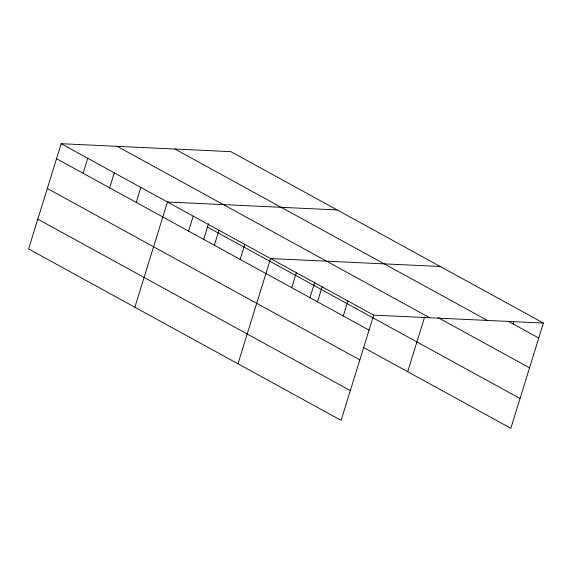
<?xml version="1.0" encoding="UTF-8"?>
<svg xmlns="http://www.w3.org/2000/svg" width="572" height="572" viewBox="0 0 572 572"><rect width="100%" height="100%" fill="white"/><g stroke="black" fill="none" stroke-linecap="round" stroke-linejoin="round"><path stroke-width="0.86" d="M543.4 323.051L230.881 151.644L61.175 143.715L28.6 248.949L341.119 420.356L373.695 315.129L543.4 323.051L510.825 428.285L363.163 347.29M83.104 173.259L87.738 158.287M109.667 187.83L114.3 172.858M136.229 202.402L140.869 187.43M134.856 307.228L167.432 201.995L337.137 209.924M188.581 231.109L193.214 216.137M203.575 239.854L208.587 223.681M214.364 245.252L218.997 230.28M240.147 259.395L244.78 244.423M237.988 363.792L270.563 258.558L440.268 266.488M291.706 287.673L296.346 272.701M309.831 298.134L314.843 281.96M317.489 301.816L322.129 286.844M343.272 315.958L347.912 300.986M407.693 371.714L424.567 317.21M512.984 323.881L513.756 321.385M508.293 321.314L538.767 338.023M174.882 149.027L487.394 320.434M438.131 317.674L529.543 367.81M117.181 146.332L429.694 317.739M61.175 143.715L373.695 315.129M207.529 227.091L520.048 398.498M56.542 158.687L369.054 330.101M47.319 188.474L359.838 359.881M37.823 219.162L350.336 390.569"/></g></svg>
